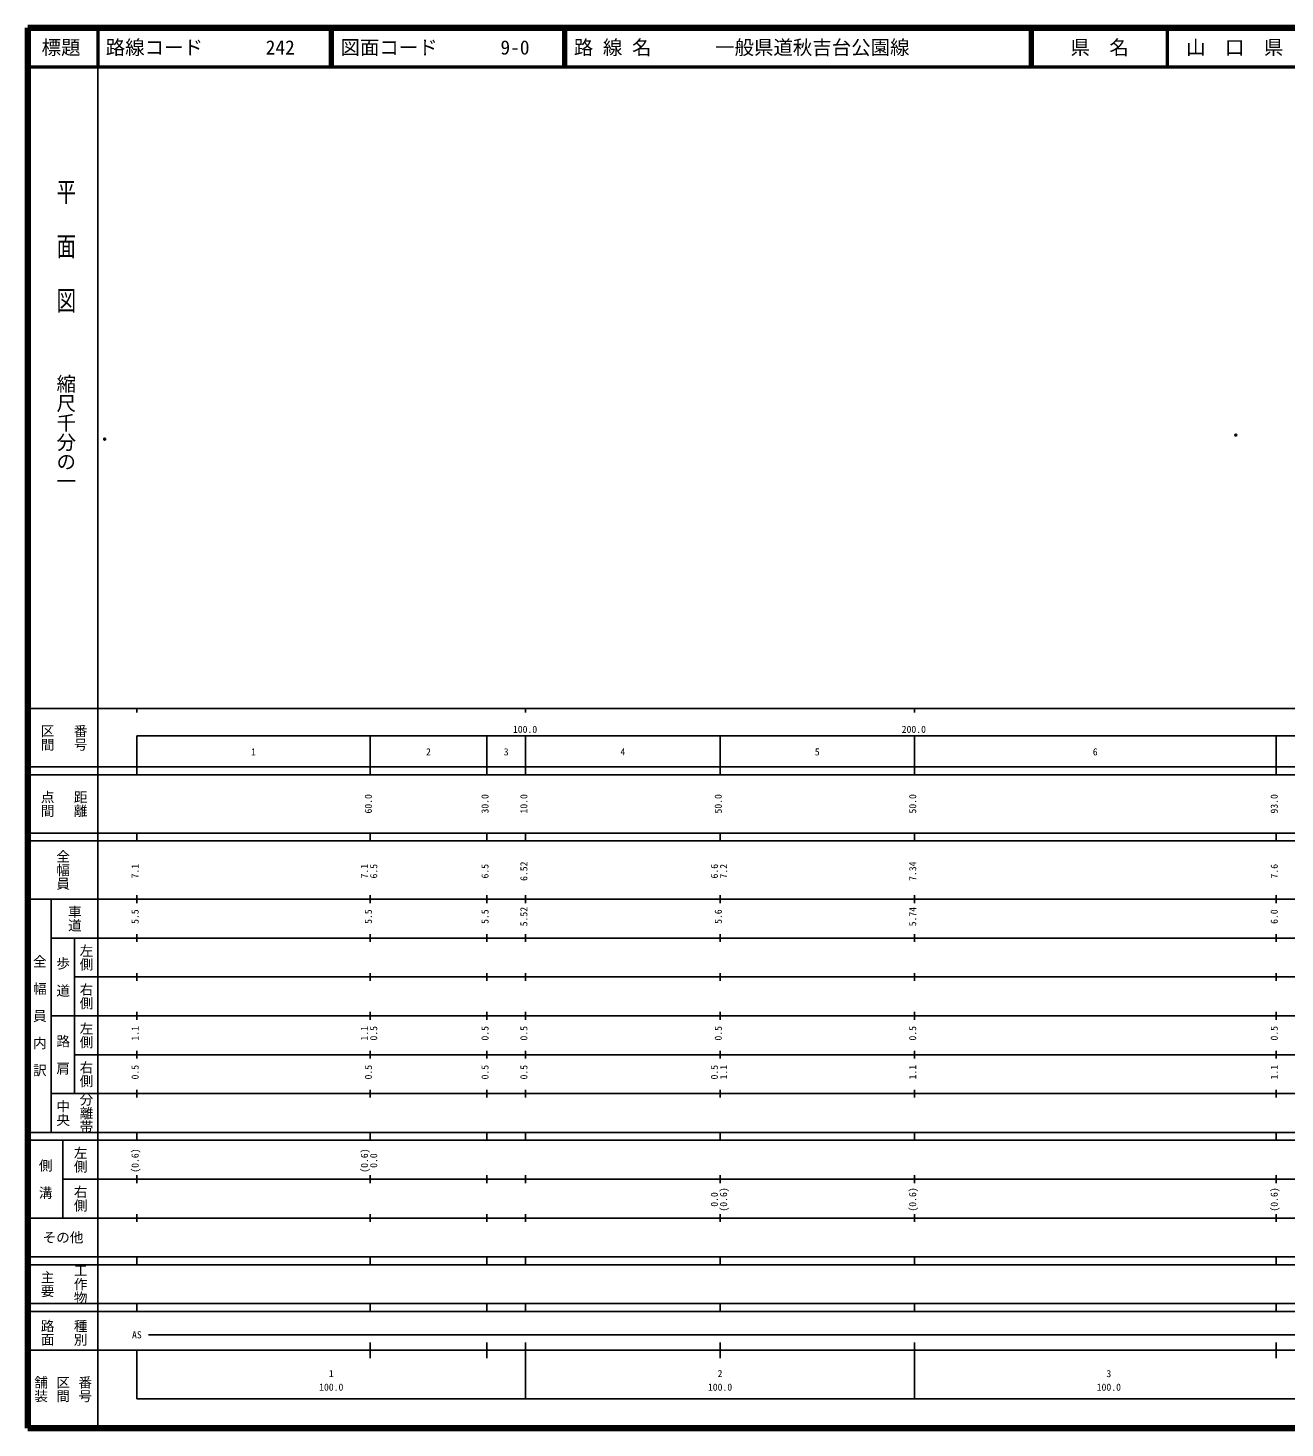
# Model space of a CAD drawing. Units: millimetres on the paper. Extents: x 40 to 680, y 20 to 380.
# Drawn here: x 40 to 363.3, y 20 to 380 of the extents above; entities that cross this region are included whole.
import ezdxf
from ezdxf.enums import TextEntityAlignment as Align

# ---------------------------------------------------------------- set-up
doc = ezdxf.new("R2010")
doc.units = ezdxf.units.MM
doc.header["$PDMODE"] = 32
doc.header["$PDSIZE"] = 0.5
doc.layers.add('M-OTRS', color=6, linetype='Continuous')
doc.layers.add('M-TTL-TXT', color=7, linetype='Continuous')
for name, color, linetype, lineweight in [('M-TTL', 2, 'Continuous', 140), ('M-TTL-BAND', 7, 'Continuous', 25), ('M-TTL-LINE', 7, 'Continuous', 50)]:
    doc.layers.add(name, color=color, linetype=linetype, lineweight=lineweight)
doc.styles.add('@ＭＳ ゴシック', font='')
doc.styles.add('ＭＳ ゴシック', font='')
doc.styles.get('@ＭＳ ゴシック').set_extended_font_data('@MS Gothic')
doc.styles.get('ＭＳ ゴシック').set_extended_font_data('MS Gothic')

msp = doc.modelspace()

# ---------------------------------------------------------------- linework, layer by layer
at = {"layer": 'M-OTRS'}
for p in [(59.717, 274.306), (350.64, 275.337)]:
    msp.add_point(p, dxfattribs=at)
at = {"layer": 'M-TTL'}
for p, q in [((40, 380), (40, 20)), ((680, 380), (40, 380)), ((40, 20), (680, 20))]:
    msp.add_line(p, q, dxfattribs=at)
at = {"layer": 'M-TTL-BAND'}
for p, q in [((58, 370), (58, 20)), ((40, 205), (579, 205)), ((68, 205), (68, 204)), ((168, 205), (168, 204)), ((268, 205), (268, 204)), ((68, 198), (579, 198)), ((68, 198), (68, 188)), ((128, 188), (128, 198)), ((158, 188), (158, 198)), ((168, 188), (168, 198)), ((218, 188), (218, 198)), ((268, 188), (268, 198)), ((361, 188), (361, 198)), ((40, 190), (579, 190)), ((40, 188), (579, 188)), ((40, 173), (579, 173)), ((68, 171), (68, 173)), ((128, 171), (128, 173)), ((158, 171), (158, 173)), ((168, 171), (168, 173)), ((218, 171), (218, 173)), ((268, 171), (268, 173)), ((361, 171), (361, 173)), ((40, 171), (579, 171)), ((40, 156), (579, 156)), ((46, 96), (46, 156)), ((68, 155), (68, 157)), ((128, 155), (128, 157)), ((158, 155), (158, 157)), ((168, 155), (168, 157)), ((218, 155), (218, 157)), ((268, 155), (268, 157)), ((361, 155), (361, 157)), ((46, 146), (579, 146)), ((52, 146), (52, 106)), ((68, 145), (68, 147)), ((128, 145), (128, 147)), ((158, 145), (158, 147)), ((168, 145), (168, 147)), ((218, 145), (218, 147)), ((268, 145), (268, 147)), ((361, 145), (361, 147)), ((68, 135), (68, 137)), ((128, 135), (128, 137)), ((158, 135), (158, 137)), ((168, 135), (168, 137)), ((218, 135), (218, 137)), ((268, 135), (268, 137)), ((361, 135), (361, 137)), ((52, 136), (579, 136)), ((46, 126), (579, 126)), ((68, 125), (68, 127)), ((128, 125), (128, 127)), ((158, 125), (158, 127)), ((168, 125), (168, 127)), ((218, 125), (218, 127)), ((268, 125), (268, 127)), ((361, 125), (361, 127)), ((52, 116), (579, 116)), ((68, 115), (68, 117)), ((128, 115), (128, 117)), ((158, 115), (158, 117)), ((168, 115), (168, 117)), ((218, 115), (218, 117)), ((268, 115), (268, 117)), ((361, 115), (361, 117)), ((46, 106), (579, 106)), ((68, 105), (68, 107)), ((128, 105), (128, 107)), ((158, 105), (158, 107)), ((168, 105), (168, 107)), ((218, 105), (218, 107)), ((268, 105), (268, 107)), ((361, 105), (361, 107)), ((40, 96), (579, 96)), ((40, 94), (579, 94)), ((49, 94), (49, 74)), ((68, 94), (68, 96)), ((128, 94), (128, 96)), ((158, 94), (158, 96)), ((168, 94), (168, 96)), ((218, 94), (218, 96)), ((268, 94), (268, 96)), ((361, 94), (361, 96)), ((49, 84), (579, 84)), ((68, 83), (68, 85)), ((128, 83), (128, 85)), ((158, 83), (158, 85)), ((168, 83), (168, 85)), ((218, 83), (218, 85)), ((268, 83), (268, 85)), ((361, 83), (361, 85)), ((40, 74), (579, 74)), ((68, 73), (68, 75)), ((128, 73), (128, 75)), ((158, 73), (158, 75)), ((168, 73), (168, 75)), ((218, 73), (218, 75)), ((268, 73), (268, 75)), ((361, 73), (361, 75)), ((40, 64), (579, 64)), ((40, 62), (579, 62)), ((68, 62), (68, 64)), ((128, 62), (128, 64)), ((158, 62), (158, 64)), ((168, 62), (168, 64)), ((218, 62), (218, 64)), ((268, 62), (268, 64)), ((361, 62), (361, 64)), ((40, 52), (579, 52)), ((68, 50), (68, 52)), ((128, 50), (128, 52)), ((158, 50), (158, 52)), ((168, 50), (168, 52)), ((218, 50), (218, 52)), ((268, 50), (268, 52)), ((361, 50), (361, 52)), ((40, 50), (579, 50)), ((71, 44), (565, 44)), ((40, 40), (579, 40)), ((68, 40), (68, 27.5)), ((128, 38), (128, 42)), ((158, 38), (158, 42)), ((168, 27.5), (168, 42)), ((218, 38), (218, 42)), ((268, 27.5), (268, 42)), ((361, 38), (361, 42)), ((68, 27.5), (579, 27.5))]:
    msp.add_line(p, q, dxfattribs=at)
at = {"layer": 'M-TTL-LINE'}
for p, q in [((58, 380), (58, 370)), ((117.75, 380), (117.75, 370)), ((118.25, 380), (118.25, 370)), ((177.75, 380), (177.75, 370)), ((178.25, 380), (178.25, 370)), ((297.75, 380), (297.75, 370)), ((298.25, 380), (298.25, 370)), ((333, 380), (333, 370)), ((40, 370), (680, 370))]:
    msp.add_line(p, q, dxfattribs=at)

# ---------------------------------------------------------------- texts
at = {"layer": 'M-TTL-BAND', "style": '@ＭＳ ゴシック', "width": 1.4}
msp.add_text('平  面  図', height=3.666, rotation=270, dxfattribs=at).set_placement((49.777, 306.475), align=Align.MIDDLE_RIGHT)
at = {"layer": 'M-TTL-BAND', "style": '@ＭＳ ゴシック'}
msp.add_text('縮尺千分の一', height=3.666, rotation=270, dxfattribs=at).set_placement((49.777, 261.03), align=Align.MIDDLE_RIGHT)
for s, p in [('区間', (45, 197.5)), ('番号', (53.5, 197.5)), ('点間', (45, 180.5)), ('距離', (53.5, 180.5)), ('全幅員', (49, 163.5)), ('車道', (52, 151)), ('左側', (55, 141)), ('全\u3000幅\u3000員\u3000内\u3000訳', (43, 126)), ('歩\u3000道', (49, 136)), ('右側', (55, 131)), ('左側', (55, 121)), ('路\u3000肩', (49, 116)), ('右側', (55, 111)), ('分離帯', (55, 101)), ('中央', (49, 101)), ('左側', (53.5, 89)), ('側\u3000溝', (44.5, 84)), ('右側', (53.5, 79)), ('工作物', (53.5, 57)), ('主要', (45, 57)), ('路面', (45, 44.5)), ('種別', (53.5, 44.5)), ('舗装', (43.333, 30)), ('区間', (49, 30)), ('番号', (54.667, 30))]:
    msp.add_text(s, height=2.566, rotation=270, dxfattribs=at).set_placement(p, align=Align.MIDDLE_CENTER)
at = {"layer": 'M-TTL-BAND', "style": 'ＭＳ ゴシック'}
for s, p in [('100.0', (167.844, 198.195)), ('200.0', (267.844, 198.195)), ('1', (98, 192.405)), ('2', (143, 192.405)), ('3', (163, 192.405)), ('4', (193, 192.405)), ('5', (243, 192.405)), ('6', (314.5, 192.405)), ('AS', (68, 42.5)), ('1', (118, 32.523)), ('2', (218, 32.523)), ('3', (318, 32.523)), ('100.0', (118, 29.033)), ('100.0', (218, 29.033)), ('100.0', (318, 29.033))]:
    msp.add_text(s, height=1.833, dxfattribs=at).set_placement(p, align=Align.BOTTOM_CENTER)
for s, p in [('60.0', (129, 180.5)), ('30.0', (159, 180.5)), ('10.0', (169, 180.5)), ('50.0', (219, 180.5)), ('50.0', (269, 180.5)), ('93.0', (362, 180.5)), ('7.1', (69, 163.174)), ('7.1', (128, 163.174)), ('6.5', (130.37, 163.174)), ('6.5', (159, 163.174)), ('6.52', (169, 163.174)), ('6.6', (218, 163.174)), ('7.2', (220.37, 163.174)), ('7.34', (269, 163.174)), ('7.6', (362, 163.174)), ('5.5', (69, 151.5)), ('5.5', (129, 151.5)), ('5.5', (159, 151.5)), ('5.52', (169, 151.5)), ('5.6', (219, 151.5)), ('5.74', (269, 151.5)), ('6.0', (362, 151.5)), ('1.1', (69, 121.5)), ('1.1', (128, 121.5)), ('0.5', (130.37, 121.5)), ('0.5', (159, 121.5)), ('0.5', (169, 121.5)), ('0.5', (219, 121.5)), ('0.5', (269, 121.5)), ('0.5', (362, 121.5)), ('0.5', (69, 111.5)), ('0.5', (129, 111.5)), ('0.5', (159, 111.5)), ('0.5', (169, 111.5)), ('0.5', (218, 111.5)), ('1.1', (220.37, 111.5)), ('1.1', (269, 111.5)), ('1.1', (362, 111.5)), ('(0.6)', (69, 88.764)), ('(0.6)', (128, 88.764)), ('0.0', (130.37, 88.764)), ('0.0', (218, 78.764)), ('(0.6)', (220.37, 78.764)), ('(0.6)', (269, 78.764)), ('(0.6)', (362, 78.764))]:
    msp.add_text(s, height=1.833, rotation=90, dxfattribs=at).set_placement(p, align=Align.BOTTOM_CENTER)
msp.add_text('その他', height=2.566, dxfattribs=at).set_placement((49, 69), align=Align.MIDDLE_CENTER)
at = {"layer": 'M-TTL-TXT', "style": 'ＭＳ ゴシック'}
for s, p in [('標題', (48.5, 375)), ('県\u3000名', (315.625, 375)), ('山\u3000口\u3000県', (350.375, 375))]:
    msp.add_text(s, height=3.666, dxfattribs=at).set_placement(p, align=Align.MIDDLE_CENTER)
for s, p in [('路線コード', (60, 375)), ('242', (101.142, 375)), ('図面コード', (120.38, 375)), ('9-0', (161.521, 375)), ('路 線 名', (180.38, 375)), ('一般県道秋吉台公園線', (216.734, 375))]:
    msp.add_text(s, height=3.666, dxfattribs=at).set_placement(p, align=Align.MIDDLE_LEFT)

doc.saveas('drawing.dxf')
